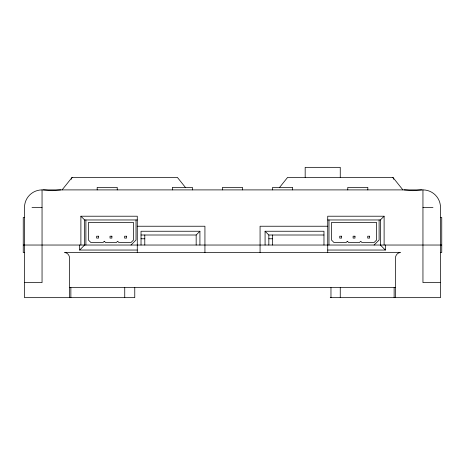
<?xml version="1.0" encoding="UTF-8"?>
<svg xmlns="http://www.w3.org/2000/svg" width="465" height="465" viewBox="0 0 465 465"><rect width="100%" height="100%" fill="white"/><g stroke="black" fill="none" stroke-linecap="round" stroke-linejoin="round"><path stroke-width="0.7" d="M71.203 179.304L72.116 177.368L177.368 177.368L185.651 187.721M62.095 189.9L72.116 177.368M279.349 187.721L287.632 177.368L392.884 177.368L402.905 189.9M79.637 245.032L79.637 250.042L84.647 245.032L84.647 219.968L80.887 216.213L80.887 245.032M131.008 245.032L136.018 240.016L136.018 219.968M141.029 235.005L196.166 235.005L199.921 231.245L199.921 245.032M327.726 219.968L380.353 219.968L384.113 216.213L384.113 245.032M374.087 245.032L379.103 240.016L379.103 219.968M60.752 189.9L52.068 190.691L43.39 189.9M421.61 189.9L412.932 190.691L404.248 189.9M134.769 287.632L134.769 297.658L24.506 297.658L24.506 207.442A17.542 17.542 0 0 1 42.048 189.9L422.952 189.9A17.542 17.542 0 0 1 440.495 207.442L440.495 297.658L330.231 297.658M32.021 207.442L42.048 207.442M422.952 207.442L432.979 207.442M80.887 216.213L137.274 216.213L137.274 252.547M384.113 216.213L327.726 216.213L327.726 252.547M24.506 217.463L23.25 217.463L23.25 252.547L24.674 252.547M440.495 217.463L441.75 217.463L441.75 252.547L440.326 252.547M84.647 219.968L137.274 219.968M137.274 226.234L204.931 226.234L204.931 252.547M327.726 226.234L260.069 226.234L260.069 252.547M199.921 231.245L141.029 231.245L141.029 245.032M265.079 245.032L265.079 231.245L323.971 231.245L323.971 245.032M265.079 231.245L268.834 235.005L323.971 235.005M141.029 238.766L144.789 238.766M268.834 238.766L272.595 238.766M23.25 245.032L441.75 245.032M79.637 250.042L137.274 250.042M327.726 250.042L385.363 250.042L385.363 245.032M24.506 282.621L42.048 282.621L42.048 189.9M440.495 282.621L422.952 282.621L422.952 189.9M69.442 287.632L395.558 287.632M385.363 250.042L380.353 245.032L380.353 219.968M392.884 177.368L393.797 179.304M395.39 297.658L395.39 258.395C395.349 255.581 397.406 252.6 400.4 252.547L64.6 252.547C67.594 252.6 69.651 255.581 69.611 258.395L69.611 297.658M394.134 287.632L394.134 297.658M367.821 189.9L367.821 187.395L347.774 187.395L347.774 189.9M340.258 177.38L340.258 167.342L305.174 167.342L305.174 177.38M340.258 287.632L340.258 297.658M330.97 287.632L330.97 297.658M328.982 219.968L328.982 245.032M292.642 189.9L292.642 187.395L272.595 187.395L272.595 189.9M272.595 235.005L272.595 245.032M268.834 235.005L268.834 245.032M242.527 189.9L242.527 187.395L222.473 187.395L222.473 189.9M196.166 235.005L196.166 245.032M192.405 189.9L192.405 187.395L172.358 187.395L172.358 189.9M144.789 235.005L144.789 245.032M124.742 287.632L124.742 297.658M117.227 189.9L117.227 187.395L97.179 187.395L97.179 189.9M85.897 219.968L85.897 245.032M70.866 287.632L70.866 297.658M104.276 241.271L103.027 242.527L90.913 242.527L88.408 240.016L88.408 222.473L133.513 222.473L133.513 240.016L131.008 242.527L118.895 242.527L117.645 241.271L116.39 242.527L105.532 242.527L104.276 241.271M347.355 241.271L346.105 242.527L333.992 242.527L331.487 240.016L331.487 222.473L376.592 222.473L376.592 240.016L374.087 242.527L361.973 242.527L360.724 241.271L359.468 242.527L348.611 242.527L347.355 241.271M98.534 236.214L96.656 236.214L96.656 238.092L98.534 238.092L98.534 236.214M111.896 236.214L110.019 236.214L110.019 238.092L111.896 238.092L111.896 236.214M126.515 236.214L124.637 236.214L124.637 238.092L126.515 238.092L126.515 236.214M341.612 236.214L339.735 236.214L339.735 238.092L341.612 238.092L341.612 236.214M354.981 236.214L353.104 236.214L353.104 238.092L354.981 238.092L354.981 236.214M369.599 236.214L367.716 236.214L367.716 238.092L369.599 238.092L369.599 236.214"/></g></svg>
